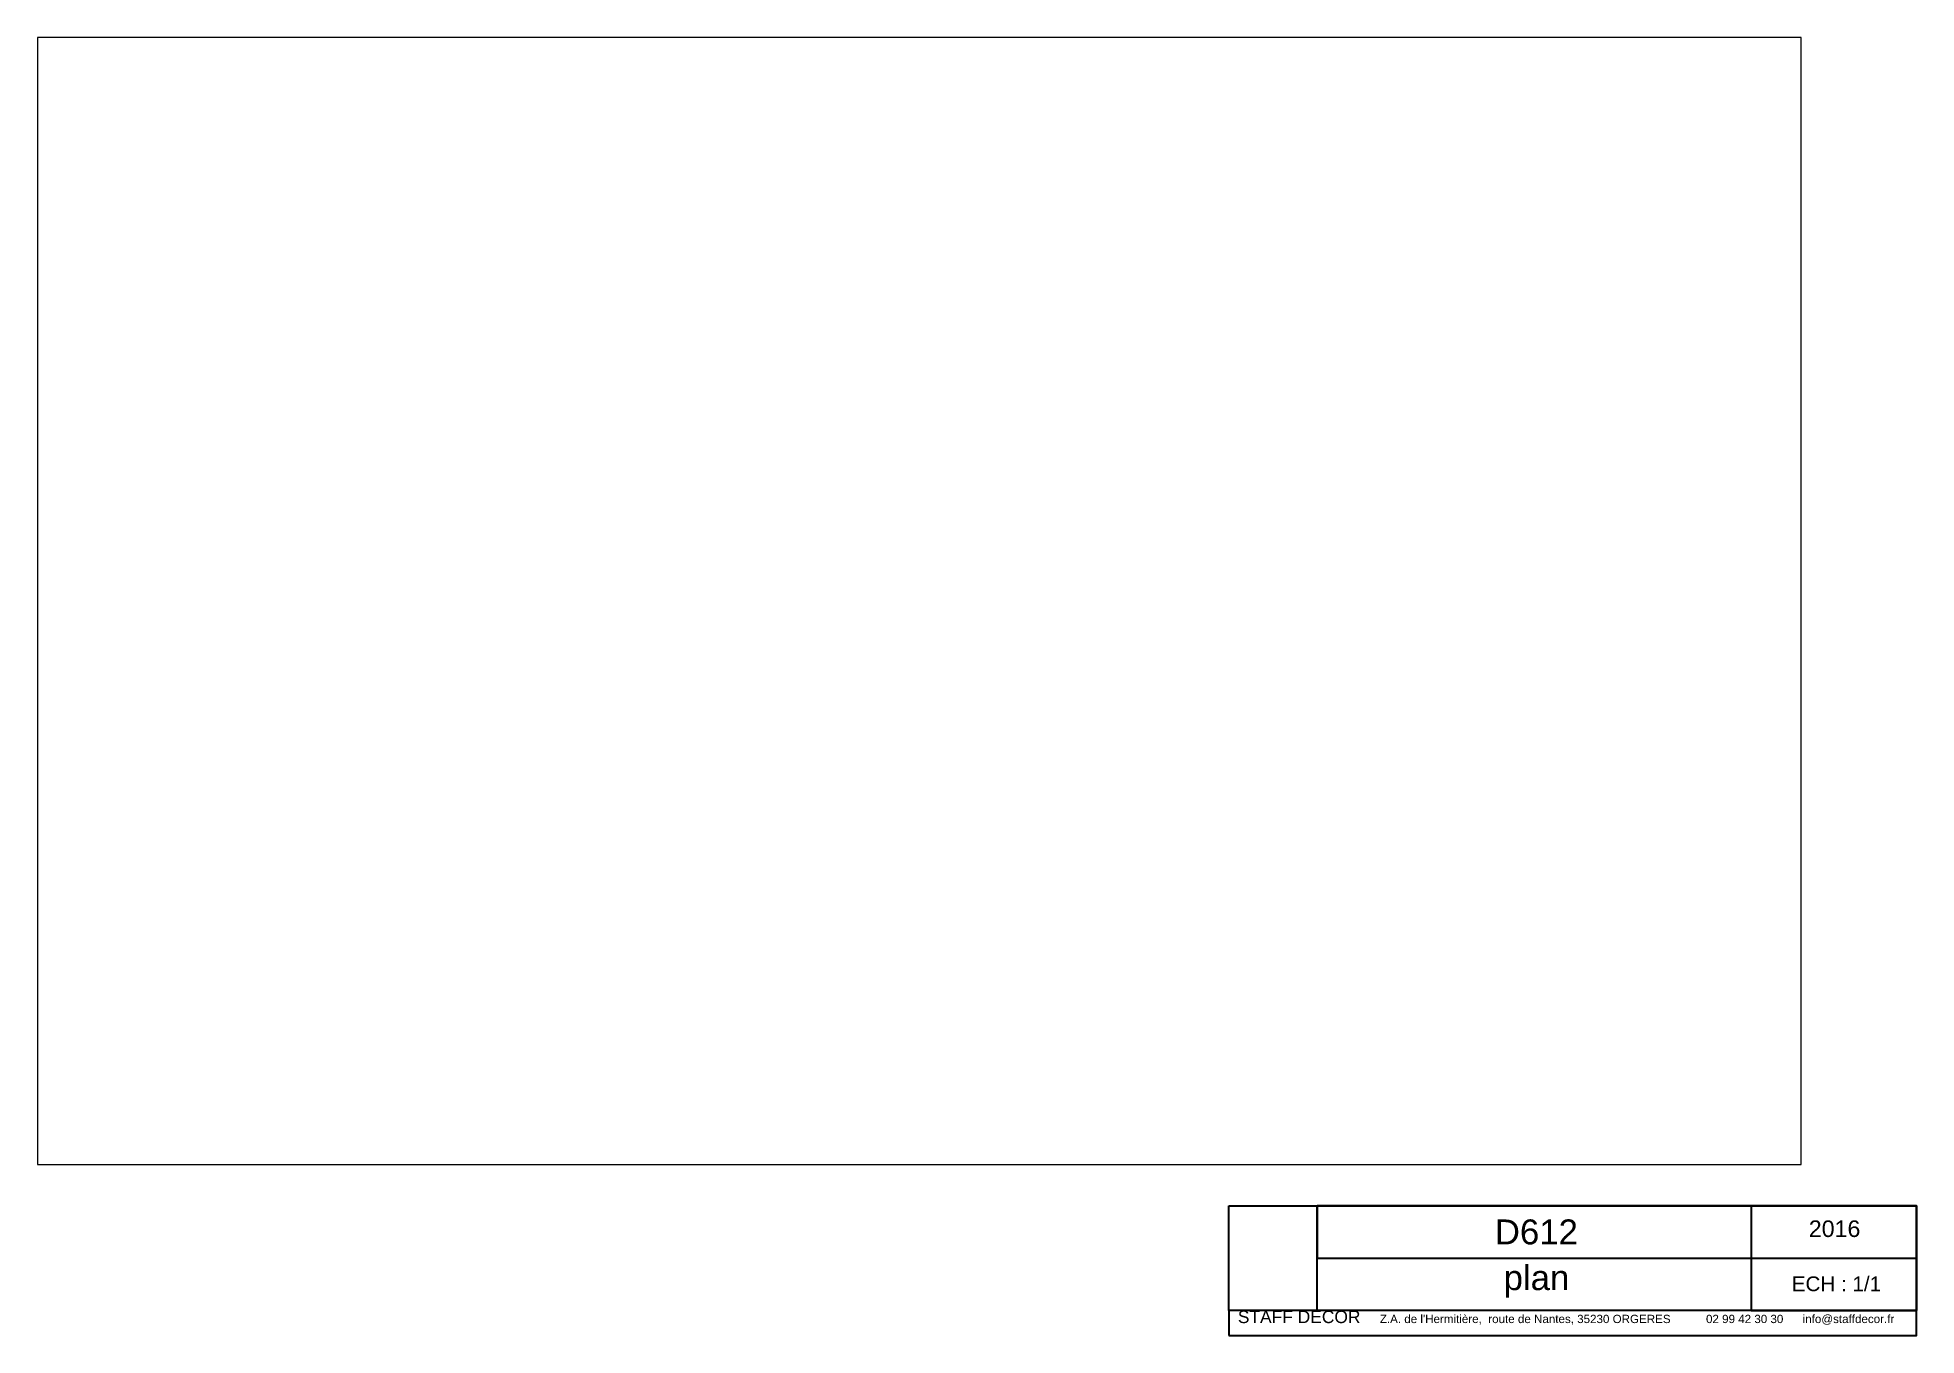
# Paper-space layout 'A4 plan' of a CAD drawing. Header units: millimetres. Extents: x 31 to 286, y 4 to 180.
import ezdxf

# ---------------------------------------------------------------- set-up
doc = ezdxf.new("R2010")
doc.units = ezdxf.units.MM
doc.layers.add('Cloison', color=7, linetype='Continuous')
doc.styles.add('Texte de base', font='arial.ttf', dxfattribs={"height": 15})
picture_1 = doc.add_image_def('image1.jpg', size_in_pixel=(1070, 1269))

psp = doc.layouts.new('A4 plan')

# ---------------------------------------------------------------- linework, layer by layer
at = {"layer": 'Cloison'}
for points in [[(192.42, 21.27), (285.67, 21.27), (285.67, 7.04), (192.42, 7.04)], [(285.67, 21.27), (204.42, 21.27), (204.42, 14.16), (285.67, 14.16)], [(285.67, 21.27), (263.25, 21.27), (263.25, 7.04), (285.67, 7.04)], [(192.42, 3.68), (285.67, 3.68), (285.67, 7.04), (192.42, 7.04)]]:
    psp.add_lwpolyline(points, close=True, dxfattribs=at)

# ---------------------------------------------------------------- texts
at = {"layer": 'Cloison', "attachment_point": 1, "style": 'Texte de base'}
for s, insert, char_height, width in [('\\pi24.086;D612', (204.42, 19.41), 3.375, 58.8319), ('\\pi7.8307;2016', (263.25, 19.28), 2.25, 22.4175), ('\\pi25.277;plan', (204.42, 13.2), 3.375, 58.8319), ('\\pi5.5198;ECH : 1/1', (263.25, 11.68), 2, 22.4175), ("{\\H0.5x;STAFF DECOR\\H1.3333x;   \\H0.5x;Z.A. de l'Hermitière,  route de Nantes, 35230 ORGERES           02 99 42 30 30      info@staffdecor.fr\\P} ", (193.66, 7.04), 3.375, 102.0491)]:
    psp.add_mtext(s, dxfattribs=dict(at, insert=insert, char_height=char_height, width=width))

# ---------------------------------------------------------------- pictures from other files: only their frames are drawn
at = {"layer": 'Cloison'}
image = psp.add_image(picture_1, insert=(192.42, 7.04), size_in_units=(11.97, 14.2), dxfattribs=at)
image.dxf.flags = 7

# ---------------------------------------------------------------- viewports
at = {"layer": 'Defpoints'}
psp.add_viewport(center=(150.49, 103.31), size=(239.14, 152.8855), view_center_point=(909.81, 848.09), view_height=152.8855, dxfattribs=at)

doc.saveas('drawing.dxf')
